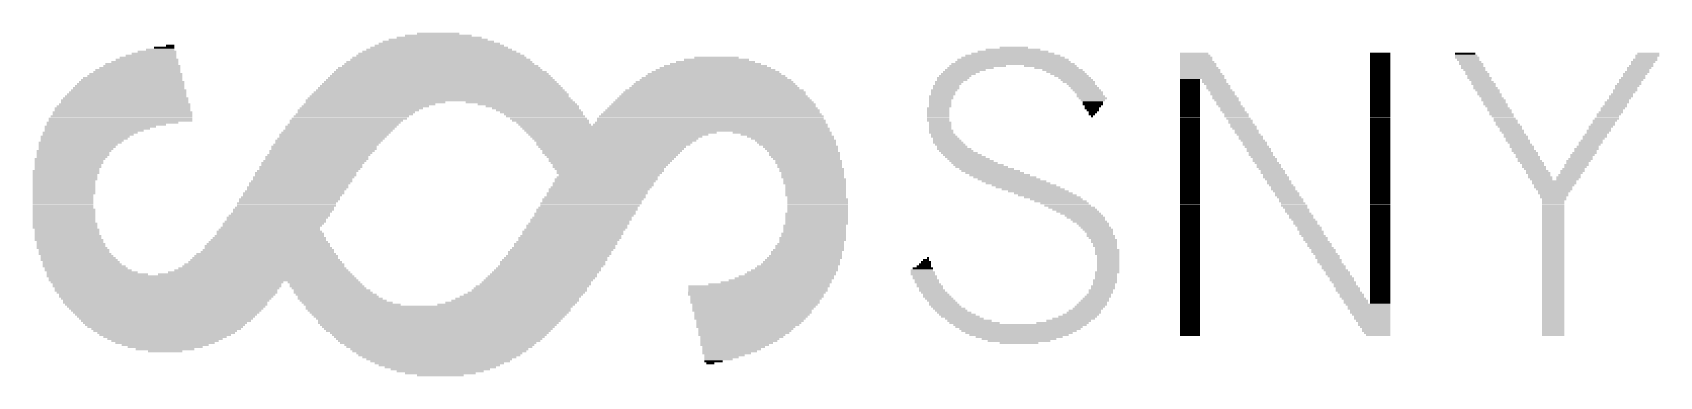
# Model space of a CAD drawing. Extents: x 3 to 114, y 9 to 132.
# Drawn here: x 36.58 to 48.84, y 129.64 to 132.23 of the extents above; entities that cross this region are included whole.
import ezdxf

# ---------------------------------------------------------------- set-up
doc = ezdxf.new("R2010")
doc.units = 0
doc.layers.add('254', color=53, linetype='CONTINUOUS')

# ---------------------------------------------------------------- blocks, each defined once
blk = doc.blocks.new('RECT')
blk.add_solid([(-0.5, -0.5), (0.5, -0.5), (-0.5, 0.5), (0.5, 0.5)])

msp = doc.modelspace()

# ---------------------------------------------------------------- block references
at = {"layer": '254', "yscale": 0.0152}
for p, xscale in [((39.6392, 132.2121), 0.5029), ((39.6392, 132.2273), 0.32), ((37.5209, 132.0902), 0.2896), ((37.5437, 132.1054), 0.2134), ((37.5742, 132.1206), 0.1524), ((37.6199, 132.1359), 0.061), ((39.6469, 132.0902), 1.1582), ((39.6469, 132.1054), 1.0973), ((39.6469, 132.1206), 1.0363), ((39.6469, 132.1359), 0.9754), ((39.6469, 132.1511), 0.9144), ((39.6392, 132.1664), 0.8382), ((39.6392, 132.1816), 0.7468), ((39.6469, 132.1968), 0.6401), ((43.9674, 132.0902), 0.5334), ((43.9674, 132.1054), 0.4115), ((43.975, 132.1206), 0.2134), ((37.3913, 131.9682), 0.6096), ((37.4066, 131.9835), 0.5791), ((37.4066, 131.9987), 0.5486), ((37.4294, 132.014), 0.5029), ((37.4447, 132.0292), 0.4724), ((37.4523, 132.0444), 0.4267), ((37.4752, 132.0597), 0.381), ((37.498, 132.0749), 0.3353), ((39.6469, 131.9682), 1.524), ((39.6545, 131.9835), 1.4783), ((39.6469, 131.9987), 1.4326), ((39.6469, 132.014), 1.4021), ((39.6545, 132.0292), 1.3564), ((39.6469, 132.0444), 1.3106), ((39.6545, 132.0597), 1.2649), ((39.6469, 132.0749), 1.2192), ((41.7271, 131.9682), 0.8382), ((41.7271, 131.9835), 0.7772), ((41.7271, 131.9987), 0.6858), ((41.7271, 132.014), 0.5944), ((41.7347, 132.0292), 0.4877), ((41.7347, 132.0444), 0.3353), ((43.6474, 131.9682), 0.3505), ((43.7007, 131.9835), 0.4267), ((43.9674, 131.9987), 0.9296), ((43.9674, 132.014), 0.8687), ((43.9674, 132.0292), 0.8382), ((43.9674, 132.0444), 0.7772), ((43.9674, 132.0597), 0.7163), ((43.9674, 132.0749), 0.6248), ((44.2493, 131.9835), 0.3962), ((44.2951, 131.9682), 0.3353), ((45.3542, 132.014), 0.2591), ((45.3314, 132.0749), 0.2134), ((45.339, 132.0597), 0.2286), ((45.3466, 132.0444), 0.2438), ((45.3466, 132.0292), 0.2438), ((45.3695, 131.9682), 0.2896), ((45.3619, 131.9987), 0.2743), ((45.3619, 131.9835), 0.2743), ((46.7335, 132.0749), 0.1524), ((46.7335, 132.0597), 0.1524), ((46.7335, 132.0444), 0.1524), ((46.7335, 132.0292), 0.1524), ((46.7335, 132.014), 0.1524), ((46.7335, 131.9987), 0.1524), ((46.7335, 131.9835), 0.1524), ((46.7335, 131.9682), 0.1524), ((47.3735, 132.0749), 0.1524), ((47.3812, 132.0597), 0.1676), ((47.3888, 132.0444), 0.1829), ((47.3964, 132.0292), 0.1676), ((47.4116, 132.014), 0.1676), ((47.4193, 131.9987), 0.1829), ((47.4345, 131.9682), 0.1829), ((47.4269, 131.9835), 0.1676), ((48.6842, 131.9682), 0.1829), ((48.6994, 131.9835), 0.1829), ((48.7147, 132.014), 0.1829), ((48.707, 131.9987), 0.1676), ((48.7299, 132.0292), 0.1829), ((48.7451, 132.0597), 0.1829), ((48.7375, 132.0444), 0.1676), ((48.7528, 132.0749), 0.1676), ((37.3228, 131.8463), 0.8077), ((37.3304, 131.8616), 0.7925), ((37.3304, 131.8768), 0.762), ((37.338, 131.892), 0.7468), ((37.3532, 131.9073), 0.7163), ((37.3609, 131.9225), 0.701), ((37.3685, 131.9378), 0.6553), ((37.3761, 131.953), 0.6401), ((39.6545, 131.8463), 1.7831), ((39.6545, 131.8616), 1.7526), ((39.6545, 131.8768), 1.7221), ((39.6545, 131.892), 1.6916), ((39.6545, 131.9073), 1.6612), ((39.6545, 131.9225), 1.6307), ((39.6545, 131.9378), 1.6002), ((39.6469, 131.953), 1.5545), ((41.7195, 131.8463), 1.2192), ((41.7195, 131.8616), 1.1887), ((41.7271, 131.8768), 1.143), ((41.7195, 131.892), 1.0973), ((41.7271, 131.9073), 1.0516), ((41.7195, 131.9225), 1.0058), ((41.7271, 131.9378), 0.9601), ((41.7271, 131.953), 0.8992), ((43.4873, 131.8616), 0.2134), ((43.4797, 131.8463), 0.1981), ((43.5178, 131.892), 0.2438), ((43.5102, 131.8768), 0.2286), ((43.5331, 131.9073), 0.2438), ((43.5559, 131.9225), 0.2591), ((43.5788, 131.9378), 0.2743), ((43.6093, 131.953), 0.3048), ((44.3408, 131.953), 0.3048), ((44.3636, 131.9378), 0.2896), ((44.3865, 131.9225), 0.2743), ((44.4094, 131.9073), 0.2591), ((44.4322, 131.892), 0.2438), ((44.4475, 131.8768), 0.2438), ((44.4627, 131.8616), 0.2438), ((44.4779, 131.8463), 0.2134), ((45.3923, 131.9073), 0.3353), ((45.3923, 131.892), 0.3353), ((45.3771, 131.953), 0.3048), ((45.3771, 131.9378), 0.3048), ((45.3847, 131.9225), 0.32), ((45.3009, 131.8768), 0.1524), ((45.3009, 131.8616), 0.1524), ((45.3009, 131.8463), 0.1524), ((45.4838, 131.8768), 0.1829), ((45.4838, 131.8616), 0.1829), ((45.499, 131.8463), 0.1829), ((46.7335, 131.953), 0.1524), ((46.7335, 131.9378), 0.1524), ((46.7335, 131.9225), 0.1524), ((46.7335, 131.9073), 0.1524), ((46.7335, 131.892), 0.1524), ((46.7335, 131.8768), 0.1524), ((46.7335, 131.8616), 0.1524), ((46.7335, 131.8463), 0.1524), ((47.4421, 131.953), 0.1676), ((47.4574, 131.9378), 0.1676), ((47.465, 131.9225), 0.1829), ((47.4726, 131.9073), 0.1676), ((47.4802, 131.892), 0.1829), ((47.4878, 131.8768), 0.1676), ((47.5107, 131.8463), 0.1829), ((47.5031, 131.8616), 0.1676), ((48.608, 131.8463), 0.1829), ((48.6232, 131.8768), 0.1829), ((48.6156, 131.8616), 0.1676), ((48.6385, 131.892), 0.1829), ((48.6537, 131.9225), 0.1829), ((48.6461, 131.9073), 0.1676), ((48.6689, 131.9378), 0.1829), ((48.6766, 131.953), 0.1676), ((37.277, 131.7244), 0.9601), ((37.2847, 131.7396), 0.9449), ((37.2847, 131.7549), 0.9144), ((37.2923, 131.7701), 0.8992), ((37.2999, 131.7854), 0.8839), ((37.3075, 131.8006), 0.8687), ((37.3075, 131.8158), 0.8382), ((37.3151, 131.8311), 0.823), ((39.6469, 131.7244), 2.0117), ((39.6469, 131.7396), 1.9812), ((39.6469, 131.7549), 1.9507), ((39.6545, 131.7701), 1.9355), ((39.6545, 131.7854), 1.905), ((39.6545, 131.8006), 1.8745), ((39.6545, 131.8158), 1.844), ((39.6545, 131.8311), 1.8136), ((41.7119, 131.7244), 1.4783), ((41.7119, 131.7396), 1.4478), ((41.7119, 131.7549), 1.4173), ((41.7119, 131.7701), 1.3868), ((41.7195, 131.7854), 1.3716), ((41.7195, 131.8006), 1.3411), ((41.7195, 131.8158), 1.2802), ((41.7195, 131.8311), 1.2497), ((43.4264, 131.7549), 0.1829), ((43.4264, 131.7396), 0.1829), ((43.4188, 131.7244), 0.1676), ((43.4492, 131.8006), 0.1981), ((43.4416, 131.7854), 0.1829), ((43.4416, 131.7701), 0.1829), ((43.4645, 131.8311), 0.1981), ((43.4645, 131.8158), 0.1981), ((44.4932, 131.8311), 0.2134), ((44.5084, 131.8158), 0.2134), ((44.5237, 131.8006), 0.2134), ((44.5389, 131.7854), 0.2134), ((44.5541, 131.7549), 0.2134), ((44.5465, 131.7701), 0.1981), ((44.5694, 131.7396), 0.2134), ((44.5694, 131.7244), 0.1829), ((45.3009, 131.8311), 0.1524), ((45.3009, 131.8158), 0.1524), ((45.3009, 131.8006), 0.1524), ((45.3009, 131.7854), 0.1524), ((45.3009, 131.7701), 0.1524), ((45.3009, 131.7549), 0.1524), ((45.3009, 131.7396), 0.1524), ((45.3009, 131.7244), 0.1524), ((45.5143, 131.8311), 0.1829), ((45.5143, 131.8158), 0.1829), ((45.5295, 131.8006), 0.1829), ((45.5447, 131.7854), 0.1829), ((45.5447, 131.7701), 0.1829), ((45.56, 131.7549), 0.1829), ((45.5676, 131.7396), 0.1981), ((45.5752, 131.7244), 0.1829), ((46.7335, 131.8311), 0.1524), ((46.7335, 131.8158), 0.1524), ((46.7335, 131.8006), 0.1524), ((46.7335, 131.7854), 0.1524), ((46.7335, 131.7701), 0.1524), ((46.7335, 131.7549), 0.1524), ((46.7335, 131.7396), 0.1524), ((46.7335, 131.7244), 0.1524), ((47.5259, 131.8158), 0.1829), ((47.5183, 131.8311), 0.1676), ((47.5412, 131.8006), 0.1829), ((47.5564, 131.7701), 0.1829), ((47.5488, 131.7854), 0.1676), ((47.564, 131.7549), 0.1676), ((47.5869, 131.7244), 0.1829), ((47.5793, 131.7396), 0.1676), ((48.5242, 131.7244), 0.1676), ((48.547, 131.7549), 0.1829), ((48.5394, 131.7396), 0.1676), ((48.5546, 131.7701), 0.1676), ((48.5775, 131.8006), 0.1829), ((48.5699, 131.7854), 0.1676), ((48.5927, 131.8311), 0.1829), ((48.5851, 131.8158), 0.1676), ((37.2542, 131.6025), 1.0668), ((37.2618, 131.633), 1.0516), ((37.2618, 131.6177), 1.0516), ((37.2618, 131.6634), 1.0211), ((37.2618, 131.6482), 1.0211), ((37.2694, 131.6787), 1.0058), ((37.277, 131.6939), 0.9906), ((37.277, 131.7092), 0.9601), ((38.9839, 131.6025), 0.8687), ((39.0068, 131.6177), 0.8839), ((39.022, 131.633), 0.8839), ((39.0373, 131.6482), 0.9144), ((39.0601, 131.6634), 0.9296), ((39.0906, 131.6787), 0.9601), ((39.1211, 131.6939), 0.9906), ((39.1668, 131.7092), 1.0516), ((40.2565, 131.7092), 0.823), ((40.3098, 131.6939), 0.7468), ((40.3479, 131.6787), 0.701), ((40.3708, 131.6634), 0.6553), ((40.3936, 131.6482), 0.6401), ((40.4165, 131.633), 0.6248), ((40.4317, 131.6177), 0.5944), ((40.447, 131.6025), 0.5944), ((41.6966, 131.6025), 1.6916), ((41.6966, 131.6177), 1.6612), ((41.6966, 131.633), 1.6307), ((41.7043, 131.6482), 1.6154), ((41.7043, 131.6634), 1.585), ((41.7043, 131.6787), 1.5545), ((41.7119, 131.6939), 1.5392), ((41.7119, 131.7092), 1.5088), ((43.4035, 131.6634), 0.1676), ((43.4035, 131.6482), 0.1676), ((43.4035, 131.633), 0.1676), ((43.4035, 131.6177), 0.1676), ((43.4035, 131.6025), 0.1676), ((43.4188, 131.7092), 0.1676), ((43.4188, 131.6939), 0.1676), ((43.4188, 131.6787), 0.1676), ((44.5694, 131.7092), 0.1524), ((44.5694, 131.6939), 0.1524), ((44.5618, 131.6634), 0.1067), ((44.5694, 131.6787), 0.1219), ((44.5694, 131.6482), 0.0914), ((44.5694, 131.633), 0.061), ((44.5618, 131.6177), 0.0457), ((44.5618, 131.6025), 0.0152), ((45.3009, 131.7092), 0.1524), ((45.3009, 131.6939), 0.1524), ((45.3009, 131.6787), 0.1524), ((45.3009, 131.6634), 0.1524), ((45.3009, 131.6482), 0.1524), ((45.3009, 131.633), 0.1524), ((45.3009, 131.6177), 0.1524), ((45.3009, 131.6025), 0.1524), ((45.5905, 131.7092), 0.1829), ((45.5905, 131.6939), 0.1829), ((45.6057, 131.6787), 0.1829), ((45.6209, 131.6634), 0.1829), ((45.6209, 131.6482), 0.1829), ((45.6362, 131.633), 0.1829), ((45.6514, 131.6177), 0.1829), ((45.6514, 131.6025), 0.1829), ((46.7335, 131.7092), 0.1524), ((46.7335, 131.6939), 0.1524), ((46.7335, 131.6787), 0.1524), ((46.7335, 131.6634), 0.1524), ((46.7335, 131.6482), 0.1524), ((46.7335, 131.633), 0.1524), ((46.7335, 131.6177), 0.1524), ((46.7335, 131.6025), 0.1524), ((47.6021, 131.6939), 0.1829), ((47.5945, 131.7092), 0.1676), ((47.6098, 131.6787), 0.1676), ((47.6326, 131.6482), 0.1829), ((47.625, 131.6634), 0.1676), ((47.6402, 131.633), 0.1676), ((47.6479, 131.6177), 0.1829), ((47.6555, 131.6025), 0.1676), ((48.4556, 131.6177), 0.1829), ((48.448, 131.6025), 0.1676), ((48.4708, 131.633), 0.1829), ((48.4861, 131.6634), 0.1829), ((48.4784, 131.6482), 0.1676), ((48.5013, 131.6787), 0.1829), ((48.5165, 131.7092), 0.1829), ((48.5089, 131.6939), 0.1676), ((37.018, 131.4806), 0.7163), ((37.0713, 131.511), 0.7925), ((37.0484, 131.4958), 0.7468), ((37.0942, 131.5263), 0.8382), ((37.1856, 131.5568), 0.9906), ((37.1399, 131.5415), 0.8992), ((37.2466, 131.5872), 1.082), ((37.2466, 131.572), 1.082), ((38.8696, 131.4806), 0.823), ((38.8849, 131.4958), 0.823), ((38.9077, 131.5263), 0.8382), ((38.9001, 131.511), 0.823), ((38.923, 131.5415), 0.8382), ((38.9458, 131.572), 0.8534), ((38.9382, 131.5568), 0.8382), ((38.9687, 131.5872), 0.8687), ((40.4698, 131.5872), 0.5791), ((40.4851, 131.572), 0.5791), ((40.5003, 131.5568), 0.5486), ((40.5155, 131.5415), 0.5486), ((41.4147, 131.5263), 2.3165), ((41.4299, 131.511), 2.3165), ((41.4376, 131.4958), 2.3012), ((41.0185, 131.4806), 1.4326), ((41.689, 131.5415), 1.7678), ((41.689, 131.5568), 1.7374), ((41.689, 131.5872), 1.7069), ((41.6966, 131.572), 1.7221), ((42.23, 131.4806), 0.7468), ((43.4035, 131.5872), 0.1676), ((43.4035, 131.572), 0.1676), ((43.4264, 131.4958), 0.1829), ((43.4264, 131.4806), 0.1829), ((43.4188, 131.5568), 0.1676), ((43.4188, 131.5415), 0.1676), ((43.4188, 131.5263), 0.1676), ((43.4188, 131.511), 0.1676), ((45.3009, 131.5872), 0.1524), ((45.3009, 131.572), 0.1524), ((45.3009, 131.5568), 0.1524), ((45.3009, 131.5415), 0.1524), ((45.3009, 131.5263), 0.1524), ((45.3009, 131.511), 0.1524), ((45.3009, 131.4958), 0.1524), ((45.3009, 131.4806), 0.1524), ((45.6667, 131.5872), 0.1829), ((45.6819, 131.572), 0.1829), ((45.6819, 131.5568), 0.1829), ((45.6971, 131.5415), 0.1829), ((45.7048, 131.5263), 0.1981), ((45.7124, 131.511), 0.1829), ((45.7276, 131.4958), 0.1829), ((45.7276, 131.4806), 0.1829), ((46.7335, 131.5872), 0.1524), ((46.7335, 131.572), 0.1524), ((46.7335, 131.5568), 0.1524), ((46.7335, 131.5415), 0.1524), ((46.7335, 131.5263), 0.1524), ((46.7335, 131.511), 0.1524), ((46.7335, 131.4958), 0.1524), ((46.7335, 131.4806), 0.1524), ((47.6783, 131.572), 0.1829), ((47.6707, 131.5872), 0.1676), ((47.686, 131.5568), 0.1676), ((47.6936, 131.5415), 0.1829), ((47.7088, 131.5263), 0.1829), ((47.7164, 131.511), 0.1676), ((47.7241, 131.4958), 0.1829), ((47.7317, 131.4806), 0.1676), ((48.3794, 131.4958), 0.1829), ((48.3718, 131.4806), 0.1676), ((48.3946, 131.5263), 0.1829), ((48.387, 131.511), 0.1676), ((48.4099, 131.5415), 0.1829), ((48.4251, 131.572), 0.1829), ((48.4175, 131.5568), 0.1676), ((48.4403, 131.5872), 0.1829), ((36.9265, 131.3891), 0.5944), ((36.9113, 131.3586), 0.5639), ((36.9418, 131.4044), 0.6248), ((36.9189, 131.3739), 0.5791), ((36.9799, 131.4501), 0.6706), ((36.9722, 131.4348), 0.6553), ((36.957, 131.4196), 0.6248), ((37.0027, 131.4653), 0.6858), ((38.7782, 131.3739), 0.7925), ((38.7782, 131.3586), 0.7925), ((38.7934, 131.3891), 0.7925), ((38.8163, 131.4196), 0.8077), ((38.8087, 131.4044), 0.7925), ((38.8315, 131.4348), 0.8077), ((38.8544, 131.4653), 0.823), ((38.8468, 131.4501), 0.8077), ((40.9956, 131.4653), 1.3564), ((40.9804, 131.4501), 1.2954), ((40.9727, 131.4348), 1.2497), ((40.9727, 131.4196), 1.2192), ((40.9651, 131.4044), 1.1735), ((40.9575, 131.3891), 1.1582), ((40.9499, 131.3739), 1.1125), ((40.9499, 131.3586), 1.082), ((42.2605, 131.4653), 0.6858), ((42.291, 131.4501), 0.6553), ((42.3062, 131.4348), 0.6248), ((42.3291, 131.4196), 0.6096), ((42.3367, 131.4044), 0.5944), ((42.3443, 131.3891), 0.5791), ((42.3672, 131.3739), 0.5639), ((42.3748, 131.3586), 0.5486), ((43.4416, 131.4653), 0.1829), ((43.4492, 131.4501), 0.1981), ((43.4721, 131.4196), 0.2134), ((43.4797, 131.4044), 0.2286), ((43.4645, 131.4348), 0.1981), ((43.495, 131.3891), 0.2286), ((43.5254, 131.3586), 0.2591), ((43.5102, 131.3739), 0.2286), ((45.3009, 131.4653), 0.1524), ((45.3009, 131.4501), 0.1524), ((45.3009, 131.4348), 0.1524), ((45.3009, 131.4196), 0.1524), ((45.3009, 131.4044), 0.1524), ((45.3009, 131.3891), 0.1524), ((45.3009, 131.3739), 0.1524), ((45.3009, 131.3586), 0.1524), ((45.7429, 131.4653), 0.1829), ((45.7581, 131.4501), 0.1829), ((45.7581, 131.4348), 0.1829), ((45.7733, 131.4196), 0.1829), ((45.7886, 131.4044), 0.1829), ((45.7886, 131.3891), 0.1829), ((45.8038, 131.3739), 0.1829), ((45.8191, 131.3586), 0.1829), ((46.7335, 131.4653), 0.1524), ((46.7335, 131.4501), 0.1524), ((46.7335, 131.4348), 0.1524), ((46.7335, 131.4196), 0.1524), ((46.7335, 131.4044), 0.1524), ((46.7335, 131.3891), 0.1524), ((46.7335, 131.3739), 0.1524), ((46.7335, 131.3586), 0.1524), ((47.7545, 131.4501), 0.1829), ((47.7469, 131.4653), 0.1676), ((47.7698, 131.4196), 0.1829), ((47.7622, 131.4348), 0.1676), ((47.7774, 131.4044), 0.1676), ((47.7926, 131.3891), 0.1676), ((47.8003, 131.3739), 0.1829), ((47.8079, 131.3586), 0.1676), ((48.2879, 131.3586), 0.1829), ((48.2956, 131.3739), 0.1676), ((48.3184, 131.4044), 0.1829), ((48.3108, 131.3891), 0.1676), ((48.326, 131.4196), 0.1676), ((48.3489, 131.4501), 0.1829), ((48.3413, 131.4348), 0.1676), ((48.3565, 131.4653), 0.1676), ((36.8579, 131.2672), 0.5182), ((36.8579, 131.252), 0.5182), ((36.8503, 131.2367), 0.5029), ((36.8656, 131.2824), 0.5334), ((36.896, 131.3434), 0.5639), ((36.8884, 131.3282), 0.5486), ((36.8884, 131.3129), 0.5486), ((36.8808, 131.2977), 0.5334), ((38.6867, 131.2367), 0.762), ((38.6944, 131.252), 0.7772), ((38.7096, 131.2672), 0.7772), ((38.7248, 131.2977), 0.7772), ((38.7248, 131.2824), 0.7772), ((38.7401, 131.3129), 0.7772), ((38.7629, 131.3434), 0.7925), ((38.7553, 131.3282), 0.7772), ((40.9499, 131.3434), 1.0516), ((40.9423, 131.3282), 1.0363), ((40.9423, 131.3129), 1.0058), ((40.9423, 131.2977), 0.9754), ((40.9346, 131.2672), 0.9296), ((40.9423, 131.2824), 0.9449), ((40.9346, 131.252), 0.8992), ((40.9346, 131.2367), 0.8687), ((42.3824, 131.3434), 0.5334), ((42.3977, 131.3282), 0.5334), ((42.3977, 131.3129), 0.5334), ((42.4053, 131.2977), 0.5182), ((42.4129, 131.2824), 0.5029), ((42.4282, 131.2672), 0.5029), ((42.4282, 131.252), 0.5029), ((42.4358, 131.2367), 0.4877), ((43.5407, 131.3434), 0.2591), ((43.5635, 131.3282), 0.2743), ((43.5864, 131.3129), 0.2896), ((43.6093, 131.2977), 0.3048), ((43.6321, 131.2824), 0.32), ((43.655, 131.2672), 0.3353), ((43.6778, 131.252), 0.3505), ((43.7083, 131.2367), 0.381), ((45.3009, 131.3434), 0.1524), ((45.3009, 131.3282), 0.1524), ((45.3009, 131.3129), 0.1524), ((45.3009, 131.2977), 0.1524), ((45.3009, 131.2824), 0.1524), ((45.3009, 131.2672), 0.1524), ((45.3009, 131.252), 0.1524), ((45.3009, 131.2367), 0.1524), ((45.8191, 131.3434), 0.1829), ((45.8343, 131.3282), 0.1829), ((45.8343, 131.3129), 0.1829), ((45.8495, 131.2977), 0.1829), ((45.8648, 131.2824), 0.1829), ((45.8648, 131.2672), 0.1829), ((45.88, 131.252), 0.1829), ((45.8953, 131.2367), 0.1829), ((46.7335, 131.3434), 0.1524), ((46.7335, 131.3282), 0.1524), ((46.7335, 131.3129), 0.1524), ((46.7335, 131.2977), 0.1524), ((46.7335, 131.2824), 0.1524), ((46.7335, 131.2672), 0.1524), ((46.7335, 131.252), 0.1524), ((46.7335, 131.2367), 0.1524), ((47.8155, 131.3434), 0.1829), ((47.8307, 131.3282), 0.1829), ((47.846, 131.2977), 0.1829), ((47.8384, 131.3129), 0.1676), ((47.8612, 131.2672), 0.1829), ((47.8536, 131.2824), 0.1676), ((47.8765, 131.252), 0.1829), ((47.8841, 131.2367), 0.1676), ((48.2117, 131.2367), 0.1829), ((48.227, 131.2672), 0.1829), ((48.2194, 131.252), 0.1676), ((48.2422, 131.2824), 0.1829), ((48.2575, 131.3129), 0.1829), ((48.2498, 131.2977), 0.1676), ((48.2727, 131.3282), 0.1829), ((48.2803, 131.3434), 0.1676), ((36.8351, 131.191), 0.5029), ((36.8351, 131.1758), 0.5029), ((36.8275, 131.1605), 0.4877), ((36.8275, 131.1453), 0.4877), ((36.8275, 131.13), 0.4877), ((36.8198, 131.1148), 0.4724), ((36.8198, 131.0996), 0.4724), ((36.8503, 131.2215), 0.5029), ((36.8427, 131.2062), 0.4877), ((38.5953, 131.0996), 0.762), ((38.6105, 131.1148), 0.762), ((38.6258, 131.1453), 0.762), ((38.6182, 131.13), 0.7468), ((38.641, 131.1758), 0.762), ((38.641, 131.1605), 0.762), ((38.6563, 131.191), 0.762), ((38.6791, 131.2215), 0.7772), ((38.6715, 131.2062), 0.762), ((40.927, 131.2215), 0.8534), ((40.8813, 131.0996), 0.762), ((40.927, 131.2062), 0.823), ((40.8965, 131.1148), 0.762), ((40.9042, 131.13), 0.7772), ((40.927, 131.1758), 0.7925), ((40.9346, 131.191), 0.8077), ((40.9118, 131.1453), 0.762), ((40.927, 131.1605), 0.762), ((42.4358, 131.2215), 0.4877), ((42.451, 131.2062), 0.4877), ((42.451, 131.191), 0.4877), ((42.4586, 131.1758), 0.4724), ((42.4586, 131.1605), 0.4724), ((42.4586, 131.1453), 0.4724), ((42.4739, 131.13), 0.4724), ((42.4739, 131.1148), 0.4724), ((42.4739, 131.0996), 0.4724), ((43.7312, 131.2215), 0.3962), ((43.7693, 131.2062), 0.4115), ((43.7998, 131.191), 0.442), ((43.8302, 131.1758), 0.442), ((43.8683, 131.1605), 0.4572), ((43.9064, 131.1453), 0.4724), ((43.9369, 131.13), 0.4724), ((43.975, 131.1148), 0.4877), ((44.0055, 131.0996), 0.4877), ((45.3009, 131.2215), 0.1524), ((45.3009, 131.2062), 0.1524), ((45.3009, 131.191), 0.1524), ((45.3009, 131.1758), 0.1524), ((45.3009, 131.1605), 0.1524), ((45.3009, 131.1453), 0.1524), ((45.3009, 131.13), 0.1524), ((45.3009, 131.1148), 0.1524), ((45.3009, 131.0996), 0.1524), ((45.8953, 131.2215), 0.1829), ((45.9105, 131.2062), 0.1829), ((45.9257, 131.191), 0.1829), ((45.9257, 131.1758), 0.1829), ((45.941, 131.1605), 0.1829), ((45.9486, 131.1453), 0.1981), ((45.9562, 131.13), 0.1829), ((45.9715, 131.1148), 0.1829), ((45.9715, 131.0996), 0.1829), ((46.7335, 131.2215), 0.1524), ((46.7335, 131.2062), 0.1524), ((46.7335, 131.191), 0.1524), ((46.7335, 131.1758), 0.1524), ((46.7335, 131.1605), 0.1524), ((46.7335, 131.1453), 0.1524), ((46.7335, 131.13), 0.1524), ((46.7335, 131.1148), 0.1524), ((46.7335, 131.0996), 0.1524), ((47.8917, 131.2215), 0.1829), ((47.8993, 131.2062), 0.1676), ((47.9222, 131.1758), 0.1829), ((47.9146, 131.191), 0.1676), ((47.9374, 131.1453), 0.1829), ((47.9298, 131.1605), 0.1676), ((47.945, 131.13), 0.1676), ((48.0441, 131.1148), 0.3353), ((48.0441, 131.0996), 0.3353), ((48.1508, 131.1453), 0.1829), ((48.1432, 131.13), 0.1676), ((48.1584, 131.1605), 0.1676), ((48.1813, 131.191), 0.1829), ((48.1736, 131.1758), 0.1676), ((48.1889, 131.2062), 0.1676), ((48.2041, 131.2215), 0.1676), ((36.8198, 131.0843), 0.4724), ((36.8198, 131.0691), 0.4724), ((36.8198, 131.0538), 0.4724), ((36.8198, 131.0386), 0.4724), ((36.8198, 131.0234), 0.4724), ((36.8122, 131.0081), 0.4572), ((36.8122, 130.9929), 0.4572), ((36.8122, 130.9776), 0.4572), ((38.5191, 130.9776), 0.762), ((38.5267, 130.9929), 0.7468), ((38.5496, 131.0234), 0.762), ((38.542, 131.0081), 0.7468), ((38.5572, 131.0386), 0.7468), ((38.5724, 131.0538), 0.7468), ((38.5801, 131.0691), 0.762), ((38.5877, 131.0843), 0.7468), ((40.8051, 130.9776), 0.762), ((40.8203, 130.9929), 0.762), ((40.8356, 131.0234), 0.762), ((40.828, 131.0081), 0.7468), ((40.8508, 131.0538), 0.762), ((40.8432, 131.0386), 0.7468), ((40.8661, 131.0691), 0.762), ((40.8813, 131.0843), 0.762), ((42.4815, 131.0843), 0.4572), ((42.4815, 131.0691), 0.4572), ((42.4815, 131.0538), 0.4572), ((42.4815, 131.0386), 0.4572), ((42.4815, 131.0234), 0.4572), ((42.4815, 131.0081), 0.4572), ((42.4891, 130.9929), 0.442), ((42.4967, 130.9776), 0.4572), ((44.0512, 131.0843), 0.4877), ((44.0817, 131.0691), 0.4877), ((44.1198, 131.0538), 0.4724), ((44.1579, 131.0386), 0.4572), ((44.196, 131.0234), 0.442), ((44.2265, 131.0081), 0.442), ((44.2646, 130.9929), 0.4267), ((44.2951, 130.9776), 0.3962), ((45.3009, 131.0843), 0.1524), ((45.3009, 131.0691), 0.1524), ((45.3009, 131.0538), 0.1524), ((45.3009, 131.0386), 0.1524), ((45.3009, 131.0234), 0.1524), ((45.3009, 131.0081), 0.1524), ((45.3009, 130.9929), 0.1524), ((45.3009, 130.9776), 0.1524), ((45.9867, 131.0843), 0.1829), ((46.0019, 131.0691), 0.1829), ((46.0019, 131.0538), 0.1829), ((46.0172, 131.0386), 0.1829), ((46.0324, 131.0234), 0.1829), ((46.0324, 131.0081), 0.1829), ((46.0477, 130.9929), 0.1829), ((46.0629, 130.9776), 0.1829), ((46.7335, 131.0843), 0.1524), ((46.7335, 131.0691), 0.1524), ((46.7335, 131.0538), 0.1524), ((46.7335, 131.0386), 0.1524), ((46.7335, 131.0234), 0.1524), ((46.7335, 131.0081), 0.1524), ((46.7335, 130.9929), 0.1524), ((46.7335, 130.9776), 0.1524), ((48.0441, 131.0843), 0.3048), ((48.0365, 131.0691), 0.2896), ((48.0441, 131.0538), 0.2743), ((48.0441, 131.0386), 0.2438), ((48.0365, 131.0234), 0.2286), ((48.0441, 131.0081), 0.2134), ((48.0365, 130.9929), 0.1981), ((48.0441, 130.9776), 0.1829), ((36.8122, 130.9624), 0.4572), ((36.8122, 130.9472), 0.4572), ((36.8122, 130.9319), 0.4572), ((36.8122, 130.9167), 0.4572), ((36.8198, 130.9014), 0.4724), ((36.8198, 130.8862), 0.4724), ((36.8198, 130.871), 0.4724), ((36.8198, 130.8557), 0.4724), ((38.4429, 130.8557), 0.762), ((38.4505, 130.871), 0.7468), ((38.4734, 130.9014), 0.762), ((38.4658, 130.8862), 0.7468), ((38.481, 130.9167), 0.7468), ((38.4962, 130.9472), 0.7468), ((38.4962, 130.9319), 0.7468), ((38.5115, 130.9624), 0.7468), ((40.7441, 130.871), 0.762), ((40.7365, 130.8557), 0.7468), ((40.7594, 130.9014), 0.762), ((40.7518, 130.8862), 0.7468), ((40.767, 130.9167), 0.7468), ((40.7822, 130.9319), 0.7468), ((40.7899, 130.9472), 0.762), ((40.7975, 130.9624), 0.7468), ((42.4891, 130.871), 0.4724), ((42.4891, 130.8557), 0.4724), ((42.4967, 130.9624), 0.4572), ((42.4967, 130.9472), 0.4572), ((42.4967, 130.9319), 0.4572), ((42.4967, 130.9167), 0.4572), ((42.4967, 130.9014), 0.4572), ((42.4967, 130.8862), 0.4572), ((44.3255, 130.9624), 0.3962), ((44.356, 130.9472), 0.3658), ((44.3789, 130.9319), 0.3505), ((44.4094, 130.9167), 0.3505), ((44.4322, 130.9014), 0.3353), ((44.4551, 130.8862), 0.32), ((44.4779, 130.871), 0.3048), ((44.5008, 130.8557), 0.2896), ((45.3009, 130.9624), 0.1524), ((45.3009, 130.9472), 0.1524), ((45.3009, 130.9319), 0.1524), ((45.3009, 130.9167), 0.1524), ((45.3009, 130.9014), 0.1524), ((45.3009, 130.8862), 0.1524), ((45.3009, 130.871), 0.1524), ((45.3009, 130.8557), 0.1524), ((46.0629, 130.9624), 0.1829), ((46.0781, 130.9472), 0.1829), ((46.0858, 130.9319), 0.1981), ((46.0934, 130.9167), 0.1829), ((46.1086, 130.9014), 0.1829), ((46.1086, 130.8862), 0.1829), ((46.1239, 130.871), 0.1829), ((46.1391, 130.8557), 0.1829), ((46.7335, 130.9624), 0.1524), ((46.7335, 130.9472), 0.1524), ((46.7335, 130.9319), 0.1524), ((46.7335, 130.9167), 0.1524), ((46.7335, 130.9014), 0.1524), ((46.7335, 130.8862), 0.1524), ((46.7335, 130.871), 0.1524), ((46.7335, 130.8557), 0.1524), ((48.0365, 130.9624), 0.1676), ((48.0365, 130.9472), 0.1676), ((48.0365, 130.9319), 0.1676), ((48.0365, 130.9167), 0.1676), ((48.0365, 130.9014), 0.1676), ((48.0365, 130.8862), 0.1676), ((48.0365, 130.871), 0.1676), ((48.0365, 130.8557), 0.1676), ((36.8198, 130.8405), 0.4724), ((36.8198, 130.8252), 0.4724), ((36.8198, 130.81), 0.4724), ((36.8275, 130.7948), 0.4877), ((36.8275, 130.7795), 0.4877), ((36.8275, 130.7643), 0.4877), ((36.8427, 130.749), 0.4877), ((36.8427, 130.7338), 0.4877), ((38.3667, 130.7338), 0.7925), ((38.3667, 130.749), 0.762), ((38.3743, 130.7643), 0.7468), ((38.3972, 130.7948), 0.762), ((38.3896, 130.7795), 0.7468), ((38.4124, 130.81), 0.762), ((38.42, 130.8252), 0.7468), ((38.4277, 130.8405), 0.762), ((40.6527, 130.7338), 0.762), ((40.6679, 130.749), 0.762), ((40.6832, 130.7795), 0.762), ((40.6832, 130.7643), 0.762), ((40.6984, 130.7948), 0.762), ((40.706, 130.81), 0.7468), ((40.7137, 130.8252), 0.762), ((40.7213, 130.8405), 0.7468), ((42.4739, 130.7795), 0.4724), ((42.4739, 130.7643), 0.4724), ((42.4739, 130.749), 0.4724), ((42.4739, 130.7338), 0.4724), ((42.4891, 130.8405), 0.4724), ((42.4891, 130.8252), 0.4724), ((42.4891, 130.81), 0.4724), ((42.4891, 130.7948), 0.4724), ((44.516, 130.8405), 0.2896), ((44.5313, 130.8252), 0.2591), ((44.5465, 130.81), 0.2591), ((44.5694, 130.7948), 0.2438), ((44.577, 130.7795), 0.2286), ((44.5922, 130.7643), 0.2286), ((44.6075, 130.749), 0.2286), ((44.6151, 130.7338), 0.2134), ((45.3009, 130.8405), 0.1524), ((45.3009, 130.8252), 0.1524), ((45.3009, 130.81), 0.1524), ((45.3009, 130.7948), 0.1524), ((45.3009, 130.7795), 0.1524), ((45.3009, 130.7643), 0.1524), ((45.3009, 130.749), 0.1524), ((45.3009, 130.7338), 0.1524), ((46.1391, 130.8405), 0.1829), ((46.1543, 130.8252), 0.1829), ((46.1696, 130.81), 0.1829), ((46.1696, 130.7948), 0.1829), ((46.1848, 130.7795), 0.1829), ((46.2001, 130.7643), 0.1829), ((46.2001, 130.749), 0.1829), ((46.2153, 130.7338), 0.1829), ((46.7335, 130.8405), 0.1524), ((46.7335, 130.8252), 0.1524), ((46.7335, 130.81), 0.1524), ((46.7335, 130.7948), 0.1524), ((46.7335, 130.7795), 0.1524), ((46.7335, 130.7643), 0.1524), ((46.7335, 130.749), 0.1524), ((46.7335, 130.7338), 0.1524), ((48.0365, 130.8405), 0.1676), ((48.0365, 130.8252), 0.1676), ((48.0365, 130.81), 0.1676), ((48.0365, 130.7948), 0.1676), ((48.0365, 130.7795), 0.1676), ((48.0365, 130.7643), 0.1676), ((48.0365, 130.749), 0.1676), ((48.0365, 130.7338), 0.1676), ((36.8427, 130.7186), 0.4877), ((36.8503, 130.7033), 0.5029), ((36.8503, 130.6881), 0.5029), ((36.8579, 130.6728), 0.5182), ((36.8732, 130.6424), 0.5182), ((36.8732, 130.6271), 0.5182), ((36.8808, 130.6119), 0.5334), ((36.8656, 130.6576), 0.5029), ((38.3515, 130.6271), 0.9449), ((38.3591, 130.6119), 0.9601), ((38.3591, 130.6424), 0.9296), ((38.3591, 130.6576), 0.8992), ((38.3591, 130.6728), 0.8687), ((38.3667, 130.6881), 0.8534), ((38.3667, 130.7033), 0.823), ((38.3743, 130.7186), 0.8077), ((40.5841, 130.6119), 0.7772), ((40.5917, 130.6271), 0.762), ((40.5994, 130.6424), 0.7772), ((40.607, 130.6576), 0.762), ((40.6298, 130.6881), 0.7772), ((40.6222, 130.6728), 0.762), ((40.6375, 130.7033), 0.762), ((40.6527, 130.7186), 0.762), ((42.4358, 130.6271), 0.5182), ((42.4358, 130.6119), 0.5182), ((42.4434, 130.6424), 0.5029), ((42.4586, 130.6881), 0.5029), ((42.4586, 130.6728), 0.5029), ((42.451, 130.6576), 0.4877), ((42.4663, 130.7186), 0.4877), ((42.4663, 130.7033), 0.4877), ((44.6303, 130.7033), 0.2134), ((44.6227, 130.7186), 0.1981), ((44.638, 130.6881), 0.1981), ((44.6532, 130.6728), 0.1981), ((44.6532, 130.6576), 0.1981), ((44.6608, 130.6424), 0.1829), ((44.6608, 130.6271), 0.1829), ((44.6684, 130.6119), 0.1676), ((45.3009, 130.7186), 0.1524), ((45.3009, 130.7033), 0.1524), ((45.3009, 130.6881), 0.1524), ((45.3009, 130.6728), 0.1524), ((45.3009, 130.6576), 0.1524), ((45.3009, 130.6424), 0.1524), ((45.3009, 130.6271), 0.1524), ((45.3009, 130.6119), 0.1524), ((46.2153, 130.7186), 0.1829), ((46.2305, 130.7033), 0.1829), ((46.2458, 130.6881), 0.1829), ((46.2458, 130.6728), 0.1829), ((46.261, 130.6576), 0.1829), ((46.2763, 130.6424), 0.1829), ((46.2763, 130.6271), 0.1829), ((46.2915, 130.6119), 0.1829), ((46.7335, 130.7186), 0.1524), ((46.7335, 130.7033), 0.1524), ((46.7335, 130.6881), 0.1524), ((46.7335, 130.6728), 0.1524), ((46.7335, 130.6576), 0.1524), ((46.7335, 130.6424), 0.1524), ((46.7335, 130.6271), 0.1524), ((46.7335, 130.6119), 0.1524), ((48.0365, 130.7186), 0.1676), ((48.0365, 130.7033), 0.1676), ((48.0365, 130.6881), 0.1676), ((48.0365, 130.6728), 0.1676), ((48.0365, 130.6576), 0.1676), ((48.0365, 130.6424), 0.1676), ((48.0365, 130.6271), 0.1676), ((48.0365, 130.6119), 0.1676), ((36.896, 130.5966), 0.5334), ((36.896, 130.5814), 0.5334), ((36.9037, 130.5662), 0.5486), ((36.9265, 130.5357), 0.5639), ((36.9189, 130.5509), 0.5486), ((36.9341, 130.5204), 0.5791), ((36.9494, 130.5052), 0.5791), ((36.957, 130.49), 0.5944), ((38.3286, 130.49), 1.204), ((38.3362, 130.5052), 1.1582), ((38.3362, 130.5204), 1.1278), ((38.3362, 130.5357), 1.0973), ((38.3438, 130.5509), 1.082), ((38.3438, 130.5662), 1.0516), ((38.3515, 130.5814), 1.0058), ((38.3591, 130.5966), 0.9906), ((40.5003, 130.5052), 0.7925), ((40.5003, 130.49), 0.7925), ((40.5155, 130.5204), 0.7925), ((40.5232, 130.5357), 0.7772), ((40.5384, 130.5509), 0.7772), ((40.5536, 130.5814), 0.7772), ((40.5536, 130.5662), 0.7772), ((40.5689, 130.5966), 0.7772), ((42.3672, 130.49), 0.5944), ((42.3748, 130.5052), 0.5791), ((42.3824, 130.5204), 0.5639), ((42.3977, 130.5357), 0.5639), ((42.4053, 130.5509), 0.5486), ((42.4129, 130.5814), 0.5334), ((42.4129, 130.5662), 0.5334), ((42.4282, 130.5966), 0.5334), ((43.3045, 130.49), 0.0914), ((43.3121, 130.5052), 0.0762), ((43.3121, 130.5204), 0.0457), ((43.3273, 130.5357), 0.0152), ((44.6761, 130.5966), 0.1829), ((44.6761, 130.5814), 0.1829), ((44.6761, 130.5662), 0.1829), ((44.6837, 130.5509), 0.1676), ((44.6837, 130.5357), 0.1676), ((44.6837, 130.5204), 0.1676), ((44.6837, 130.5052), 0.1676), ((44.6837, 130.49), 0.1676), ((45.3009, 130.5966), 0.1524), ((45.3009, 130.5814), 0.1524), ((45.3009, 130.5662), 0.1524), ((45.3009, 130.5509), 0.1524), ((45.3009, 130.5357), 0.1524), ((45.3009, 130.5204), 0.1524), ((45.3009, 130.5052), 0.1524), ((45.3009, 130.49), 0.1524), ((46.3067, 130.5966), 0.1829), ((46.3067, 130.5814), 0.1829), ((46.322, 130.5662), 0.1829), ((46.3372, 130.5509), 0.1829), ((46.3372, 130.5357), 0.1829), ((46.3525, 130.5204), 0.1829), ((46.3525, 130.5052), 0.1829), ((46.3677, 130.49), 0.1829), ((46.7335, 130.5966), 0.1524), ((46.7335, 130.5814), 0.1524), ((46.7335, 130.5662), 0.1524), ((46.7335, 130.5509), 0.1524), ((46.7335, 130.5357), 0.1524), ((46.7335, 130.5204), 0.1524), ((46.7335, 130.5052), 0.1524), ((46.7335, 130.49), 0.1524), ((48.0365, 130.5966), 0.1676), ((48.0365, 130.5814), 0.1676), ((48.0365, 130.5662), 0.1676), ((48.0365, 130.5509), 0.1676), ((48.0365, 130.5357), 0.1676), ((48.0365, 130.5204), 0.1676), ((48.0365, 130.5052), 0.1676), ((48.0365, 130.49), 0.1676), ((36.9722, 130.4747), 0.6248), ((37.0027, 130.4442), 0.6553), ((36.9875, 130.4595), 0.6248), ((37.8485, 130.3985), 2.3165), ((37.0332, 130.429), 0.6858), ((37.0713, 130.4138), 0.762), ((37.8638, 130.3833), 2.3165), ((37.8714, 130.368), 2.3317), ((38.26, 130.4138), 1.463), ((38.2905, 130.429), 1.3716), ((38.3057, 130.4442), 1.3106), ((38.3134, 130.4595), 1.2649), ((38.321, 130.4747), 1.2192), ((40.3936, 130.368), 0.823), ((40.4089, 130.3833), 0.823), ((40.4241, 130.3985), 0.823), ((40.4317, 130.4138), 0.8077), ((40.447, 130.429), 0.8077), ((40.4622, 130.4442), 0.8077), ((40.4698, 130.4595), 0.7925), ((40.4851, 130.4747), 0.7925), ((42.2148, 130.368), 0.7772), ((42.2453, 130.3833), 0.7468), ((42.2605, 130.3985), 0.7163), ((42.291, 130.4138), 0.6858), ((42.2986, 130.429), 0.6706), ((42.3215, 130.4442), 0.6553), ((42.3367, 130.4595), 0.6248), ((42.3443, 130.4747), 0.6096), ((43.2892, 130.429), 0.1829), ((43.2892, 130.4138), 0.1829), ((43.2816, 130.4442), 0.1676), ((43.2892, 130.4595), 0.1524), ((43.3045, 130.3985), 0.1829), ((43.3045, 130.3833), 0.1829), ((43.3197, 130.368), 0.1829), ((43.2968, 130.4747), 0.1067), ((44.6608, 130.368), 0.1829), ((44.6761, 130.429), 0.1829), ((44.6684, 130.4138), 0.1676), ((44.6684, 130.3985), 0.1676), ((44.6684, 130.3833), 0.1676), ((44.6837, 130.4747), 0.1676), ((44.6837, 130.4595), 0.1676), ((44.6837, 130.4442), 0.1676), ((45.3009, 130.4747), 0.1524), ((45.3009, 130.4595), 0.1524), ((45.3009, 130.4442), 0.1524), ((45.3009, 130.429), 0.1524), ((45.3009, 130.4138), 0.1524), ((45.3009, 130.3985), 0.1524), ((45.3009, 130.3833), 0.1524), ((45.3009, 130.368), 0.1524), ((46.3829, 130.4747), 0.1829), ((46.3829, 130.4595), 0.1829), ((46.3982, 130.4442), 0.1829), ((46.4134, 130.429), 0.1829), ((46.4134, 130.4138), 0.1829), ((46.4287, 130.3985), 0.1829), ((46.4439, 130.3833), 0.1829), ((46.4439, 130.368), 0.1829), ((46.7335, 130.4747), 0.1524), ((46.7335, 130.4595), 0.1524), ((46.7335, 130.4442), 0.1524), ((46.7335, 130.429), 0.1524), ((46.7335, 130.4138), 0.1524), ((46.7335, 130.3985), 0.1524), ((46.7335, 130.3833), 0.1524), ((46.7335, 130.368), 0.1524), ((48.0365, 130.4747), 0.1676), ((48.0365, 130.4595), 0.1676), ((48.0365, 130.4442), 0.1676), ((48.0365, 130.429), 0.1676), ((48.0365, 130.4138), 0.1676), ((48.0365, 130.3985), 0.1676), ((48.0365, 130.3833), 0.1676), ((48.0365, 130.368), 0.1676), ((37.5971, 130.3528), 1.7526), ((37.5971, 130.3376), 1.7221), ((37.5971, 130.3223), 1.7221), ((37.5971, 130.3071), 1.6916), ((37.5895, 130.2918), 1.6764), ((37.5971, 130.2766), 1.6612), ((37.5971, 130.2614), 1.6307), ((37.5895, 130.2461), 1.6154), ((38.7782, 130.3528), 0.5486), ((38.7934, 130.3376), 0.5486), ((38.801, 130.3223), 0.5639), ((38.8163, 130.3071), 0.5639), ((38.8391, 130.2918), 0.5791), ((38.8468, 130.2766), 0.5944), ((38.8696, 130.2614), 0.6096), ((38.8849, 130.2461), 0.6096), ((40.2565, 130.2461), 0.9144), ((40.2793, 130.2614), 0.8992), ((40.3022, 130.2766), 0.8839), ((40.325, 130.2918), 0.8687), ((40.3327, 130.3071), 0.8534), ((40.3479, 130.3223), 0.8534), ((40.3708, 130.3376), 0.8382), ((40.3784, 130.3528), 0.823), ((42.0395, 130.2766), 1.0363), ((42.0319, 130.2614), 1.0211), ((42.0548, 130.3223), 1.0668), ((42.0472, 130.3071), 1.0516), ((42.0472, 130.2918), 1.0516), ((42.0395, 130.2461), 1.0058), ((42.131, 130.3376), 0.9144), ((42.1843, 130.3528), 0.8382), ((43.3197, 130.3528), 0.1829), ((43.3349, 130.3376), 0.1829), ((43.3426, 130.3223), 0.1981), ((43.3502, 130.3071), 0.1829), ((43.3578, 130.2918), 0.1981), ((43.373, 130.2766), 0.1981), ((43.3959, 130.2461), 0.2134), ((43.3883, 130.2614), 0.1981), ((44.6075, 130.2461), 0.1981), ((44.6151, 130.2614), 0.1829), ((44.6303, 130.2918), 0.1829), ((44.6303, 130.2766), 0.1829), ((44.6456, 130.3223), 0.1829), ((44.6456, 130.3071), 0.1829), ((44.6608, 130.3528), 0.1829), ((44.6532, 130.3376), 0.1676), ((45.3009, 130.3528), 0.1524), ((45.3009, 130.3376), 0.1524), ((45.3009, 130.3223), 0.1524), ((45.3009, 130.3071), 0.1524), ((45.3009, 130.2918), 0.1524), ((45.3009, 130.2766), 0.1524), ((45.3009, 130.2614), 0.1524), ((45.3009, 130.2461), 0.1524), ((46.4591, 130.3528), 0.1829), ((46.4668, 130.3376), 0.1676), ((46.4744, 130.3223), 0.1829), ((46.4896, 130.3071), 0.1829), ((46.4896, 130.2918), 0.1829), ((46.5049, 130.2766), 0.1829), ((46.5201, 130.2614), 0.1829), ((46.5201, 130.2461), 0.1829), ((46.7335, 130.3528), 0.1524), ((46.7335, 130.3376), 0.1524), ((46.7335, 130.3223), 0.1524), ((46.7335, 130.3071), 0.1524), ((46.7335, 130.2918), 0.1524), ((46.7335, 130.2766), 0.1524), ((46.7335, 130.2614), 0.1524), ((46.7335, 130.2461), 0.1524), ((48.0365, 130.3528), 0.1676), ((48.0365, 130.3376), 0.1676), ((48.0365, 130.3223), 0.1676), ((48.0365, 130.3071), 0.1676), ((48.0365, 130.2918), 0.1676), ((48.0365, 130.2766), 0.1676), ((48.0365, 130.2614), 0.1676), ((48.0365, 130.2461), 0.1676), ((37.5895, 130.2309), 1.585), ((37.5895, 130.2156), 1.5545), ((37.5818, 130.2004), 1.5392), ((37.5895, 130.1852), 1.524), ((37.5895, 130.1699), 1.4935), ((37.5895, 130.1547), 1.463), ((37.5895, 130.1394), 1.4326), ((37.5895, 130.1242), 1.4021), ((38.9001, 130.2309), 0.6401), ((38.923, 130.2156), 0.6553), ((38.9534, 130.2004), 0.6858), ((38.9915, 130.1852), 0.7315), ((39.6469, 130.1699), 2.0117), ((39.6392, 130.1547), 1.9964), ((39.6469, 130.1394), 1.9812), ((39.6469, 130.1242), 1.9507), ((40.1498, 130.1852), 1.0363), ((40.1879, 130.2004), 0.9906), ((40.2184, 130.2156), 0.9601), ((40.2336, 130.2309), 0.9296), ((42.0319, 130.2309), 0.9906), ((42.0243, 130.2156), 0.9754), ((42.0243, 130.2004), 0.9754), ((42.0243, 130.1852), 0.9449), ((42.0014, 130.1394), 0.8992), ((42.0167, 130.1699), 0.9296), ((42.0091, 130.1547), 0.9144), ((42.0091, 130.1242), 0.8839), ((43.4111, 130.2309), 0.2134), ((43.4264, 130.2156), 0.2134), ((43.4416, 130.2004), 0.2134), ((43.4492, 130.1852), 0.2286), ((43.4645, 130.1699), 0.2286), ((43.4873, 130.1547), 0.2438), ((43.5026, 130.1394), 0.2438), ((43.5254, 130.1242), 0.2591), ((44.5008, 130.1242), 0.2591), ((44.5084, 130.1394), 0.2438), ((44.5313, 130.1547), 0.2286), ((44.5465, 130.1699), 0.2286), ((44.5618, 130.1852), 0.2286), ((44.5694, 130.2004), 0.2134), ((44.5846, 130.2156), 0.2134), ((44.5922, 130.2309), 0.1981), ((45.3009, 130.2309), 0.1524), ((45.3009, 130.2156), 0.1524), ((45.3009, 130.2004), 0.1524), ((45.3009, 130.1852), 0.1524), ((45.3009, 130.1699), 0.1524), ((45.3009, 130.1547), 0.1524), ((45.3009, 130.1394), 0.1524), ((45.3009, 130.1242), 0.1524), ((46.5353, 130.2309), 0.1829), ((46.5506, 130.2156), 0.1829), ((46.5506, 130.2004), 0.1829), ((46.642, 130.1852), 0.3353), ((46.6496, 130.1699), 0.32), ((46.6496, 130.1547), 0.32), ((46.6573, 130.1394), 0.3048), ((46.6573, 130.1242), 0.3048), ((46.7335, 130.2309), 0.1524), ((46.7335, 130.2156), 0.1524), ((46.7335, 130.2004), 0.1524), ((48.0365, 130.2309), 0.1676), ((48.0365, 130.2156), 0.1676), ((48.0365, 130.2004), 0.1676), ((48.0365, 130.1852), 0.1676), ((48.0365, 130.1699), 0.1676), ((48.0365, 130.1547), 0.1676), ((48.0365, 130.1394), 0.1676), ((48.0365, 130.1242), 0.1676), ((37.5895, 130.109), 1.3716), ((37.5895, 130.0937), 1.3411), ((37.5895, 130.0785), 1.3106), ((37.5895, 130.0632), 1.2802), ((37.5818, 130.048), 1.2344), ((37.5818, 130.0328), 1.204), ((37.5818, 130.0175), 1.1735), ((37.5895, 130.0023), 1.1278), ((39.6469, 130.109), 1.9202), ((39.6469, 130.0937), 1.8898), ((39.6469, 130.0785), 1.8593), ((39.6392, 130.048), 1.8136), ((39.6469, 130.0632), 1.8288), ((39.6392, 130.0328), 1.7831), ((39.6392, 130.0175), 1.7526), ((39.6392, 130.0023), 1.7221), ((42.0014, 130.109), 0.8687), ((41.9938, 130.0937), 0.8534), ((41.9862, 130.0785), 0.8382), ((41.9862, 130.0632), 0.8077), ((41.9786, 130.048), 0.7925), ((41.9557, 130.0175), 0.7468), ((41.971, 130.0328), 0.7772), ((41.9557, 130.0023), 0.7163), ((43.5483, 130.109), 0.2743), ((43.5712, 130.0937), 0.2896), ((43.6016, 130.0785), 0.2896), ((43.6397, 130.0632), 0.3353), ((43.6778, 130.048), 0.381), ((44.0207, 130.0328), 1.0058), ((44.0131, 130.0175), 0.9601), ((44.0207, 130.0023), 0.9144), ((44.3408, 130.048), 0.3962), ((44.3865, 130.0632), 0.3353), ((44.4246, 130.0785), 0.32), ((44.4551, 130.0937), 0.2896), ((44.4779, 130.109), 0.2743), ((45.3009, 130.109), 0.1524), ((45.3009, 130.0937), 0.1524), ((45.3009, 130.0785), 0.1524), ((45.3009, 130.0632), 0.1524), ((45.3009, 130.048), 0.1524), ((45.3009, 130.0328), 0.1524), ((45.3009, 130.0175), 0.1524), ((45.3009, 130.0023), 0.1524), ((46.6649, 130.109), 0.2896), ((46.6725, 130.0937), 0.2743), ((46.6725, 130.0785), 0.2743), ((46.6801, 130.0632), 0.2591), ((46.6877, 130.048), 0.2438), ((46.6877, 130.0328), 0.2438), ((46.6954, 130.0175), 0.2286), ((46.703, 130.0023), 0.2134), ((48.0365, 130.109), 0.1676), ((48.0365, 130.0937), 0.1676), ((48.0365, 130.0785), 0.1676), ((48.0365, 130.0632), 0.1676), ((48.0365, 130.048), 0.1676), ((48.0365, 130.0328), 0.1676), ((48.0365, 130.0175), 0.1676), ((48.0365, 130.0023), 0.1676), ((37.5818, 129.987), 1.082), ((37.5895, 129.9718), 1.0363), ((37.5818, 129.9566), 0.9906), ((37.5818, 129.9413), 0.9296), ((37.5818, 129.9261), 0.8687), ((37.5818, 129.9108), 0.8077), ((37.5818, 129.8956), 0.7468), ((37.5818, 129.8804), 0.6553), ((39.6392, 129.987), 1.6916), ((39.6469, 129.9718), 1.6459), ((39.6469, 129.9566), 1.6154), ((39.6469, 129.9413), 1.585), ((39.6469, 129.9261), 1.5545), ((39.6469, 129.9108), 1.524), ((39.6392, 129.8956), 1.4783), ((39.6469, 129.8804), 1.4326), ((41.9252, 129.9566), 0.6553), ((41.9481, 129.987), 0.701), ((41.9405, 129.9718), 0.6858), ((41.9252, 129.9413), 0.6248), ((41.91, 129.9261), 0.5944), ((41.8871, 129.8956), 0.5486), ((41.8719, 129.8804), 0.5182), ((41.9024, 129.9108), 0.5791), ((44.0131, 129.987), 0.8687), ((44.0131, 129.9718), 0.8077), ((44.0131, 129.9566), 0.7468), ((44.0131, 129.9413), 0.6553), ((44.0131, 129.9261), 0.5639), ((44.0131, 129.9108), 0.4724), ((44.0131, 129.8956), 0.2896), ((45.3009, 129.987), 0.1524), ((45.3009, 129.9718), 0.1524), ((45.3009, 129.9566), 0.1524), ((46.703, 129.987), 0.2134), ((46.7106, 129.9718), 0.1981), ((46.7182, 129.9566), 0.1829), ((48.0365, 129.987), 0.1676), ((48.0365, 129.9718), 0.1676), ((48.0365, 129.9566), 0.1676), ((37.5818, 129.8651), 0.5639), ((37.5818, 129.8499), 0.442), ((37.5818, 129.8346), 0.2591), ((39.6469, 129.8651), 1.4021), ((39.6469, 129.8499), 1.3411), ((39.6469, 129.8346), 1.3106), ((39.6469, 129.8194), 1.2497), ((39.6469, 129.8042), 1.2192), ((39.6469, 129.7889), 1.1582), ((39.6469, 129.7737), 1.0973), ((39.6545, 129.7584), 1.0516), ((41.849, 129.8499), 0.442), ((41.8338, 129.8346), 0.4115), ((41.8109, 129.8194), 0.3658), ((41.8643, 129.8651), 0.4724), ((41.7728, 129.7889), 0.2591), ((41.7957, 129.8042), 0.3048), ((41.75, 129.7737), 0.2134), ((41.7119, 129.7584), 0.1372), ((39.6469, 129.7432), 0.9754), ((39.6469, 129.728), 0.9144), ((39.6545, 129.7127), 0.8382), ((39.6545, 129.6975), 0.7468), ((39.6545, 129.6822), 0.6553), ((39.6545, 129.667), 0.5334), ((39.6545, 129.6518), 0.3505), ((41.689, 129.7432), 0.061)]:
    msp.add_blockref('RECT', p, dxfattribs=dict(at, xscale=xscale))

doc.saveas('drawing.dxf')
